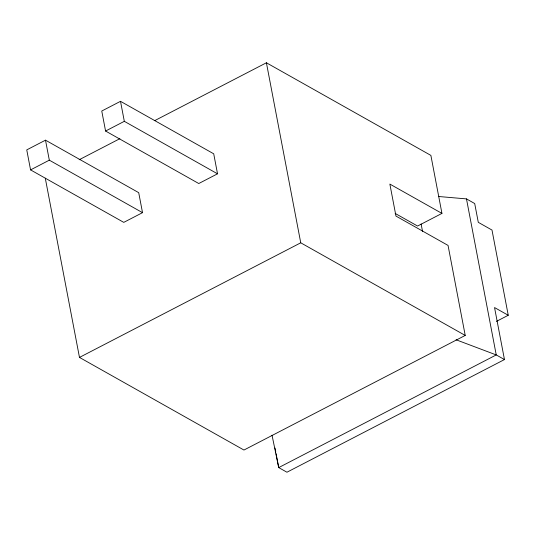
<?xml version="1.0" encoding="UTF-8"?>
<svg xmlns="http://www.w3.org/2000/svg" width="535" height="535" viewBox="0 0 535 535"><rect width="100%" height="100%" fill="white"/><g stroke="black" fill="none" stroke-linecap="round" stroke-linejoin="round"><path stroke-width="0.8" d="M45.502 140.17L26.75 149.887L30.569 169.889L123.772 222.373L142.524 212.662L138.705 192.66L45.502 140.17L49.32 160.172L142.524 212.662M120.509 101.322L101.757 111.033L105.576 131.035L198.773 183.525L217.524 173.815L213.712 153.806L120.509 101.322L124.321 121.325L217.524 173.815M30.569 169.889L49.32 160.172M105.576 131.035L124.321 121.325M79.173 159.751L119.873 138.672M154.655 120.656L266.403 62.776L430.876 155.397L441.943 213.411L417.567 226.037L395.144 213.405M79.474 357.413L300.744 242.81L465.223 335.432L243.953 450.042L79.474 357.413L45.288 178.202M496.406 321.401L508.25 315.269L491.993 230.057L478.29 222.333L474.699 203.534L466.48 198.9L438.513 196.492M508.25 315.269L494.541 307.551L504.465 359.56L286.947 472.224L278.722 467.59L272.027 435.222M456.094 339.778L496.239 354.926L504.465 359.56M441.943 213.411L389.861 184.08L395.967 216.087L448.049 245.418L465.223 335.432M466.48 198.9L496.239 354.926L278.722 467.59L276.073 453.707M421.112 223.991L422.516 231.361M266.403 62.776L300.744 242.81M274.983 447.989L275.759 452.075"/></g></svg>
